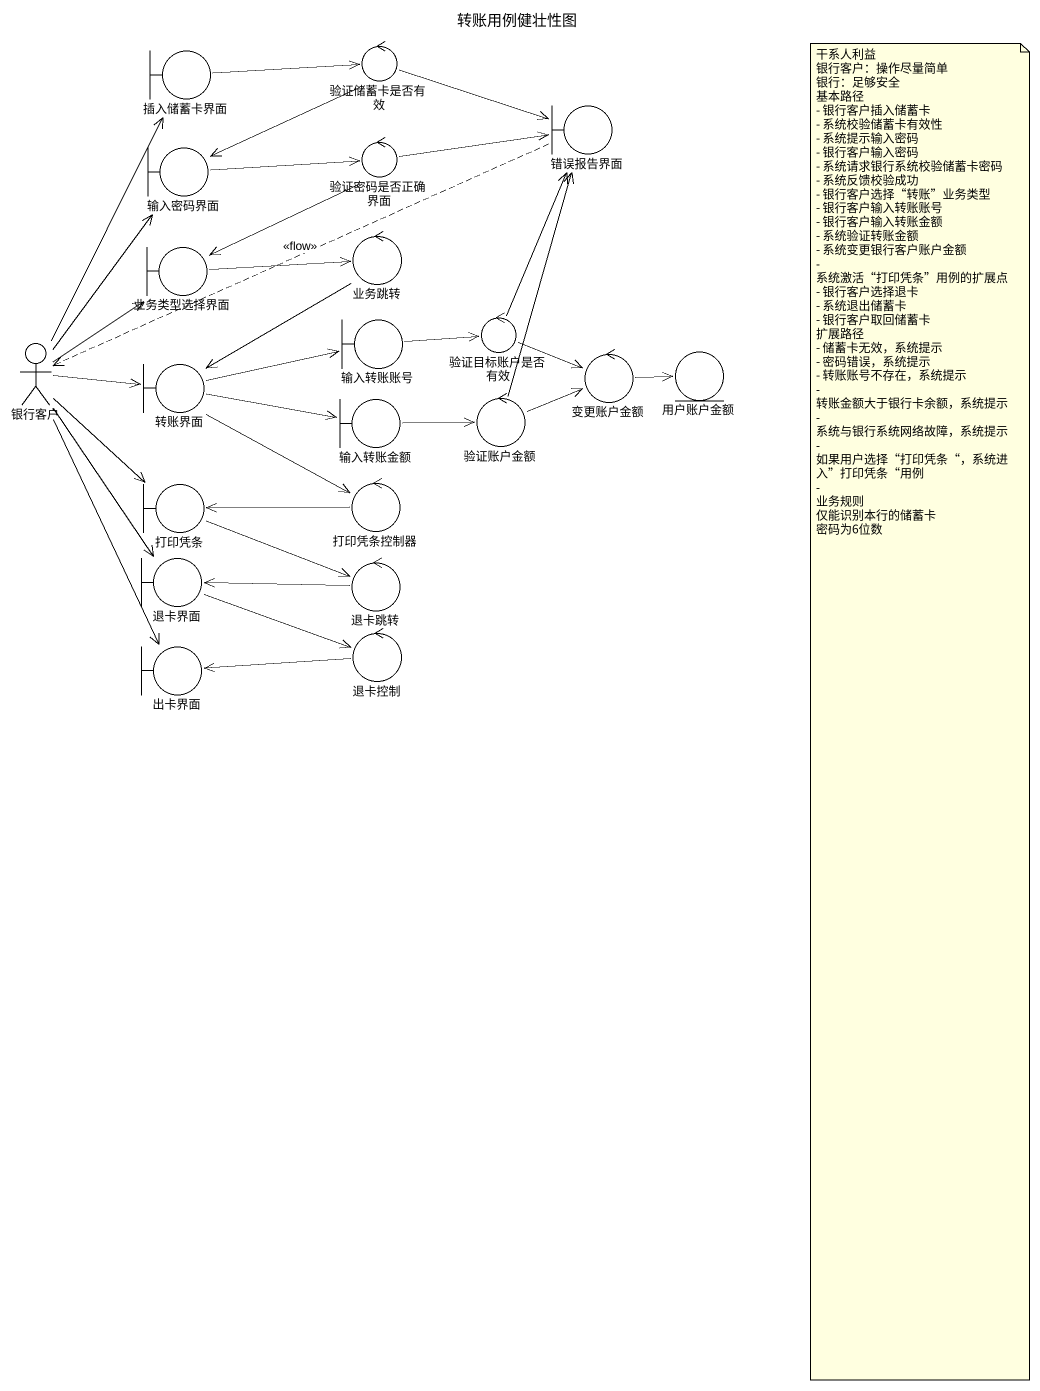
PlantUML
@startuml
title 转账用例健壮性图
boundary 插入储蓄卡界面
control 验证储蓄卡是否有效
boundary 输入密码界面
control 验证密码是否正确界面
boundary 错误报告界面
boundary 业务类型选择界面
control 业务跳转
actor 银行客户
boundary 输入转账账号
control 验证目标账户是否有效
entity 用户账户金额
boundary 转账界面
boundary 输入转账金额
control 验证账户金额
control 变更账户金额
boundary 打印凭条
control 打印凭条控制器
boundary 退卡界面
control 退卡跳转
boundary 出卡界面
control 退卡控制
插入储蓄卡界面 -right-> 验证储蓄卡是否有效
验证储蓄卡是否有效 -left-> 输入密码界面
验证储蓄卡是否有效 -right-> 错误报告界面
输入密码界面 -right-> 验证密码是否正确界面
验证密码是否正确界面 -right-> 错误报告界面
验证密码是否正确界面 -left-> 业务类型选择界面
错误报告界面 .left.> 银行客户 : <<flow>>
业务类型选择界面 -right-> 业务跳转
业务跳转 --> 转账界面
银行客户 -up-> 插入储蓄卡界面
银行客户 -up-> 输入密码界面
银行客户 -up-> 业务类型选择界面
银行客户 -right-> 转账界面
银行客户 --> 打印凭条
银行客户 --> 退卡界面
银行客户 --> 出卡界面
输入转账账号 -right-> 验证目标账户是否有效
验证目标账户是否有效 -up-> 错误报告界面
验证目标账户是否有效 -right-> 变更账户金额
转账界面 -right-> 输入转账账号
转账界面 -right-> 输入转账金额
转账界面 --> 打印凭条控制器
输入转账金额 -right-> 验证账户金额
验证账户金额 -up-> 错误报告界面
验证账户金额 -right-> 变更账户金额
变更账户金额 -right-> 用户账户金额
打印凭条 -right-> 退卡跳转
打印凭条控制器 -left-> 打印凭条
退卡界面 -right-> 退卡控制
退卡跳转 -left-> 退卡界面
退卡控制 -left-> 出卡界面
note as N1
  干系人利益
  银行客户：操作尽量简单
  银行：足够安全
  基本路径
  - 银行客户插入储蓄卡
  - 系统校验储蓄卡有效性
  - 系统提示输入密码
  - 银行客户输入密码
  - 系统请求银行系统校验储蓄卡密码
  - 系统反馈校验成功
  - 银行客户选择“转账”业务类型
  - 银行客户输入转账账号
  - 银行客户输入转账金额
  - 系统验证转账金额
  - 系统变更银行客户账户金额
  - 系统激活“打印凭条”用例的扩展点
  - 银行客户选择退卡
  - 系统退出储蓄卡
  - 银行客户取回储蓄卡
  扩展路径
  - 储蓄卡无效，系统提示
  - 密码错误，系统提示
  - 转账账号不存在，系统提示
  - 转账金额大于银行卡余额，系统提示
  - 系统与银行系统网络故障，系统提示
  - 如果用户选择“打印凭条“，系统进入”打印凭条“用例
  -
  业务规则
  仅能识别本行的储蓄卡
  密码为6位数
end note
@enduml
